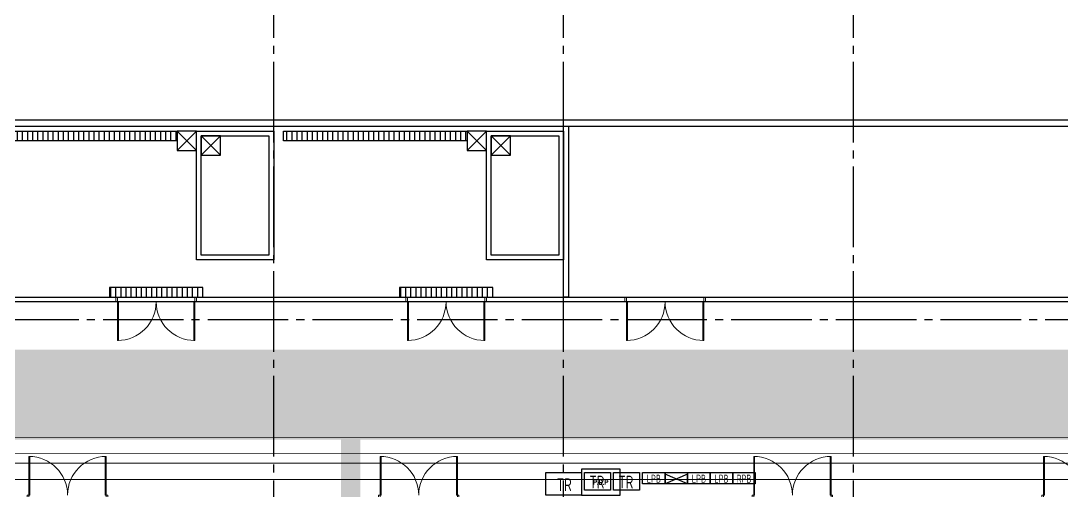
# Model space of a CAD drawing. Extents: x -18489 to 195597, y -1599 to 112111.
# Drawn here: x 10075 to 13308, y 13417 to 14878 of the extents above; entities that cross this region are included whole.
import ezdxf
from ezdxf.enums import TextEntityAlignment as Align

# ---------------------------------------------------------------- set-up
doc = ezdxf.new("R2010")
doc.units = 0
doc.header["$LTSCALE"] = 100
doc.linetypes.add('X-N-FAB-L10$0$COL-CEN-LIN', pattern=[3.25, 2.5, -0.25, 0.25, -0.25])
for name, color, linetype in [('188K-SM-03-F10-ELEC-EQ-Y2257103$0$X-F-L30-E-PPB-EQ-200K$0$E-LAY-EQPM', 150, 'Continuous'), ('188K-SM-03-F10-ELEC-EQ-Y2257103$0$X-F-L30-E-PPB-EQ-200K$0$E-LAY-TXT', 3, 'Continuous'), ('188K-SM-03-F10-ELEC-EQ-Y2257103$0$X-F-L30-E-PPB-EQ-200K$0$E-XTR-PNL', 150, 'Continuous'), ('X-N-FAB-L10$0$00-PANEL', 8, 'Continuous'), ('X-N-FAB-L10$0$08', 8, 'Continuous'), ('X-N-FAB-L10$0$200K新增範圍', 8, 'Continuous'), ('X-N-FAB-L10$0$A-WALL-IN', 8, 'Continuous'), ('X-N-FAB-L10$0$BLOCK', 8, 'Continuous'), ('X-N-FAB-L10$0$CCL', 8, 'X-N-FAB-L10$0$COL-CEN-LIN'), ('X-N-FAB-L10$0$DOOR', 8, 'Continuous')]:
    doc.layers.add(name, color=color, linetype=linetype)
for name, color, linetype, lineweight in [('188K-SM-03-F10-MECH-EQ-Y2257103$0$0-AHU-SA', 5, 'Continuous', 0), ('188K-SM-03-F10-MECH-EQ-Y2257103$0$0-CHR', 3, 'Continuous', 0), ('188K-SM-03-F10-MECH-EQ-Y2257103$0$0-CHS', 4, 'Continuous', 0)]:
    doc.layers.add(name, color=color, linetype=linetype, lineweight=lineweight)
doc.styles.add('188K-SM-03-F10-ELEC-EQ-Y2257103$0$X-F-L30-E-PPB-EQ-200K$0$aa-txt', font='isocp.shx', dxfattribs={"width": 0.8, "bigfont": 'china.shx'})
doc.styles.add('X-N-FAB-L10$0$STANDARD', font='SIMPLEX', dxfattribs={"bigfont": 'BIGFONT'})

# ---------------------------------------------------------------- blocks, each defined once
blk = doc.blocks.new('188K-SM-03-F10-MECH-EQ-Y2257103')
at = {"layer": '188K-SM-03-F10-MECH-EQ-Y2257103$0$0-AHU-SA'}
for points, const_width in [([(18342.7, 14999.2), (18342.7, 13716.7), (3328.2, 13716.7)], 280), ([(11098.5, 13706), (11098.5, 13292.6)], 60)]:
    blk.add_lwpolyline(points, dxfattribs=dict(at, const_width=const_width))
at = {"layer": '188K-SM-03-F10-MECH-EQ-Y2257103$0$0-CHR'}
for p, q in [((18905.4, 13504.3, -60), (548.7, 13504.3, -60)), ((18905.4, 13453.5, -60), (548.7, 13453.5, -60))]:
    blk.add_line(p, q, dxfattribs=at)
at = {"layer": '188K-SM-03-F10-MECH-EQ-Y2257103$0$0-CHS'}
for p, q in [((18905.4, 13583.7, -60), (548.7, 13585.1, -60)), ((18905.4, 13532.9, -60), (548.7, 13534.3, -60))]:
    blk.add_line(p, q, dxfattribs=at)
blk = doc.blocks.new('188K-SM-03-F10-ELEC-EQ-Y2257103')
at = {"layer": '188K-SM-03-F10-ELEC-EQ-Y2257103$0$X-F-L30-E-PPB-EQ-200K$0$E-LAY-EQPM'}
for p, q in [((12145, 13440), (12075, 13470)), ((12145, 13470), (12075, 13440))]:
    blk.add_line(p, q, dxfattribs=at)
for points in [[(12005, 13475), (12075, 13475), (12075, 13440), (12005, 13440)], [(12075, 13475), (12145, 13475), (12145, 13440), (12075, 13440)], [(12145, 13475), (12215, 13475), (12215, 13440), (12145, 13440)], [(12215, 13475), (12285, 13475), (12285, 13440), (12215, 13440)], [(12285, 13475), (12355, 13475), (12355, 13440), (12285, 13440)]]:
    blk.add_lwpolyline(points, close=True, dxfattribs=at)
at = {"layer": '188K-SM-03-F10-ELEC-EQ-Y2257103$0$X-F-L30-E-PPB-EQ-200K$0$E-XTR-PNL'}
for points in [[(11815, 13405), (11705, 13405), (11705, 13475), (11815, 13475)], [(11905, 13420), (11825, 13420), (11825, 13475), (11905, 13475)], [(11995, 13420), (11915, 13420), (11915, 13475), (11995, 13475)]]:
    blk.add_lwpolyline(points, close=True, dxfattribs=at)
at = {"layer": '188K-SM-03-F10-ELEC-EQ-Y2257103$0$X-F-L30-E-PPB-EQ-200K$0$E-LAY-TXT', "style": '188K-SM-03-F10-ELEC-EQ-Y2257103$0$X-F-L30-E-PPB-EQ-200K$0$aa-txt', "width": 0.8}
for s, p in [('LPB', (12040, 13455.7)), ('LPB', (12180, 13455.7)), ('LPB', (12250, 13455.7)), ('RPB', (12320, 13455.7))]:
    blk.add_text(s, height=25, dxfattribs=at).set_placement(p, align=Align.MIDDLE_CENTER)
at = {"layer": '188K-SM-03-F10-ELEC-EQ-Y2257103$0$X-F-L30-E-PPB-EQ-200K$0$E-XTR-PNL', "style": '188K-SM-03-F10-ELEC-EQ-Y2257103$0$X-F-L30-E-PPB-EQ-200K$0$aa-txt', "width": 0.8}
for p in [(11761.9, 13437.1), (11863.1, 13445.3), (11953.1, 13445.3)]:
    blk.add_text('TR', height=40, dxfattribs=at).set_placement(p, align=Align.MIDDLE_CENTER)
blk = doc.blocks.new('X-N-FAB-L10$0$A$C467ba2ca')
at = {"layer": 'X-N-FAB-L10$0$CCL'}
for p, q in [((-16150, 0), (-16150, 9160)), ((-15250, 0), (-15250, 9160)), ((-14350, 0), (-14350, 9160)), ((-27730, 3950), (360, 3950)), ((-27730, 3350), (360, 3350))]:
    blk.add_line(p, q, dxfattribs=at)
blk = doc.blocks.new('X-N-FAB-L10$0$DE-MMTN-F1-ALL-B-2-B-CHEM-0009_20250730-For 洋基-v2$0$SUMP PIT')
at = {"layer": 'X-N-FAB-L10$0$08'}
for p, q in [((-30, 30), (30, -30)), ((-30, -30), (30, 30))]:
    blk.add_line(p, q, dxfattribs=at)
blk.add_lwpolyline([(-30, -30), (30, -30), (30, 30), (-30, 30)], close=True, dxfattribs=at)
blk = doc.blocks.new('X-N-FAB-L10$0$A$Cf42b12f3')
at = {"layer": 'X-N-FAB-L10$0$DOOR', "lineweight": 0}
for p, q in [((0, 120), (0, 135)), ((0, 135), (5, 135)), ((5, 135), (5, 120)), ((250, 135), (245, 135)), ((245, 135), (245, 120)), ((250, 120), (250, 135)), ((5, 120), (0, 120)), ((5, 0), (5, 120)), ((5, 120), (8, 120)), ((8, 120), (8, 0)), ((242, 120), (242, 0)), ((245, 120), (242, 120)), ((245, 0), (245, 120)), ((245, 120), (250, 120)), ((8, 0), (5, 0)), ((242, 0), (245, 0))]:
    blk.add_line(p, q, dxfattribs=at)
for centre, start, end in [((5, 120), 270, 0), ((245, 120), 180, 270)]:
    blk.add_arc(centre, 120, start, end, dxfattribs=at)
blk = doc.blocks.new('X-N-FAB-L10$0$A$C1988aaf9')
at = {"layer": 'X-N-FAB-L10$0$00-PANEL'}
blk.add_lwpolyline([(8155, 1855), (8275, 1855), (8275, 1935), (8155, 1935)], close=True, dxfattribs=at)
at = {"layer": 'X-N-FAB-L10$0$00-PANEL', "style": 'X-N-FAB-L10$0$STANDARD', "width": 0.8}
blk.add_text('P.D.P', height=15, dxfattribs=at).set_placement((8215, 1895), align=Align.MIDDLE)
blk = doc.blocks.new('X-N-FAB-L10$0$A$C969652c4')
at = {"layer": 'X-N-FAB-L10$0$08'}
h = blk.add_hatch(dxfattribs=at)
h.set_pattern_fill('ANSI31', color=256, scale=5, angle=45)
h.set_pattern_definition([(90, (-7207.5, -9695), (-15.875, 3e-15), [])])
h.paths.add_polyline_path([(8655, 3130), (8085, 3130), (8085, 3160), (8655, 3160)])
h = blk.add_hatch(dxfattribs=at)
h.set_pattern_fill('ANSI31', color=256, scale=5, angle=45)
h.set_pattern_definition([(90, (-6307.5, -9695), (-15.875, 3e-15), [])])
h.paths.add_polyline_path([(9555, 3130), (8985, 3130), (8985, 3160), (9555, 3160)])
h = blk.add_hatch(dxfattribs=at)
h.set_pattern_fill('ANSI31', color=256, scale=5, angle=45)
h.set_pattern_definition([(90, (-6187.5, -10180), (-15.875, 3e-15), [])])
h.paths.add_polyline_path([(8445, 2645), (8735, 2645), (8735, 2675), (8445, 2675)])
h = blk.add_hatch(dxfattribs=at)
h.set_pattern_fill('ANSI31', color=256, scale=5, angle=45)
h.set_pattern_definition([(90, (-5287.5, -10180), (-15.875, 3e-15), [])])
h.paths.add_polyline_path([(9345, 2645), (9635, 2645), (9635, 2675), (9345, 2675)])
for points in [[(8655, 3130), (8085, 3130), (8085, 3160), (8655, 3160)], [(8955, 2760), (8715, 2760), (8715, 3160), (8955, 3160)], [(8940, 2775), (8730, 2775), (8730, 3145), (8940, 3145)], [(9555, 3130), (8985, 3130), (8985, 3160), (9555, 3160)], [(9855, 2760), (9615, 2760), (9615, 3160), (9855, 3160)], [(9840, 2775), (9630, 2775), (9630, 3145), (9840, 3145)], [(8445, 2645), (8735, 2645), (8735, 2675), (8445, 2675)], [(9345, 2645), (9635, 2645), (9635, 2675), (9345, 2675)]]:
    blk.add_lwpolyline(points, close=True, dxfattribs=at)
at = {"layer": 'X-N-FAB-L10$0$A-WALL-IN'}
for points in [[(15585, 3355), (15585, 2630), (7155, 2630)], [(7155, 2645), (15570, 2645), (15570, 3355)], [(7155, 3195), (13455, 3195), (13455, 2645)], [(7155, 3175), (13440, 3175), (13440, 2645)]]:
    blk.add_lwpolyline(points, dxfattribs=at)
blk.add_lwpolyline([(9855, 3175), (9870, 3175), (9870, 2645), (9855, 2645)], close=True, dxfattribs=at)
at = {"layer": 'X-N-FAB-L10$0$DOOR', "lineweight": 0}
for p, q in [((8465, 2630), (8465, 2645)), ((8465, 2645), (8470, 2645)), ((8470, 2630), (8465, 2630)), ((8470, 2645), (8470, 2630)), ((8470, 2510), (8470, 2630)), ((8470, 2630), (8473, 2630)), ((8473, 2630), (8473, 2510)), ((8707, 2630), (8707, 2510)), ((8710, 2630), (8707, 2630)), ((8715, 2645), (8710, 2645)), ((8710, 2645), (8710, 2630)), ((8710, 2510), (8710, 2630)), ((8710, 2630), (8715, 2630)), ((8715, 2630), (8715, 2645)), ((9365, 2630), (9365, 2645)), ((9365, 2645), (9370, 2645)), ((9370, 2630), (9365, 2630)), ((9370, 2645), (9370, 2630)), ((9370, 2510), (9370, 2630)), ((9370, 2630), (9373, 2630)), ((9373, 2630), (9373, 2510)), ((9607, 2630), (9607, 2510)), ((9610, 2630), (9607, 2630)), ((9615, 2645), (9610, 2645)), ((9610, 2645), (9610, 2630)), ((9610, 2510), (9610, 2630)), ((9610, 2630), (9615, 2630)), ((9615, 2630), (9615, 2645)), ((8473, 2510), (8470, 2510)), ((8707, 2510), (8710, 2510)), ((9373, 2510), (9370, 2510)), ((9607, 2510), (9610, 2510))]:
    blk.add_line(p, q, dxfattribs=at)
for centre, start, end in [((8470, 2630), 270, 0), ((8710, 2630), 180, 270), ((9370, 2630), 270, 0), ((9610, 2630), 180, 270)]:
    blk.add_arc(centre, 120, start, end, dxfattribs=at)
at = {"layer": 'X-N-FAB-L10$0$08'}
for p in [(8685, 3130), (8760, 3115), (9585, 3130), (9660, 3115)]:
    blk.add_blockref('X-N-FAB-L10$0$DE-MMTN-F1-ALL-B-2-B-CHEM-0009_20250730-For 洋基-v2$0$SUMP PIT', p, dxfattribs=at)
at = {"layer": 'X-N-FAB-L10$0$200K新增範圍'}
for name, p in [('X-N-FAB-L10$0$A$C1988aaf9', (1755, 175)), ('X-N-FAB-L10$0$A$Cf42b12f3', (10045, 2510))]:
    blk.add_blockref(name, p, dxfattribs=at)
at = {"layer": 'X-N-FAB-L10$0$200K新增範圍', "xscale": -1, "rotation": 180}
for p in [(8190, 2150), (9280, 2150), (10440, 2150), (11340, 2150)]:
    blk.add_blockref('X-N-FAB-L10$0$A$Cf42b12f3', p, dxfattribs=at)
blk = doc.blocks.new('X-N-FAB-L10')
blk.add_blockref('X-N-FAB-L10$0$A$C969652c4', (1905, 11375))
at = {"layer": 'X-N-FAB-L10$0$BLOCK'}
blk.add_blockref('X-N-FAB-L10$0$A$C467ba2ca', (27010, 10600), dxfattribs=at)

msp = doc.modelspace()

# ---------------------------------------------------------------- block references
msp.add_blockref('188K-SM-03-F10-MECH-EQ-Y2257103', (0, 0))

# ---------------------------------------------------------------- next in the draw order: block references
for name in ['X-N-FAB-L10', '188K-SM-03-F10-ELEC-EQ-Y2257103']:
    msp.add_blockref(name, (0, 0))

doc.saveas('drawing.dxf')
